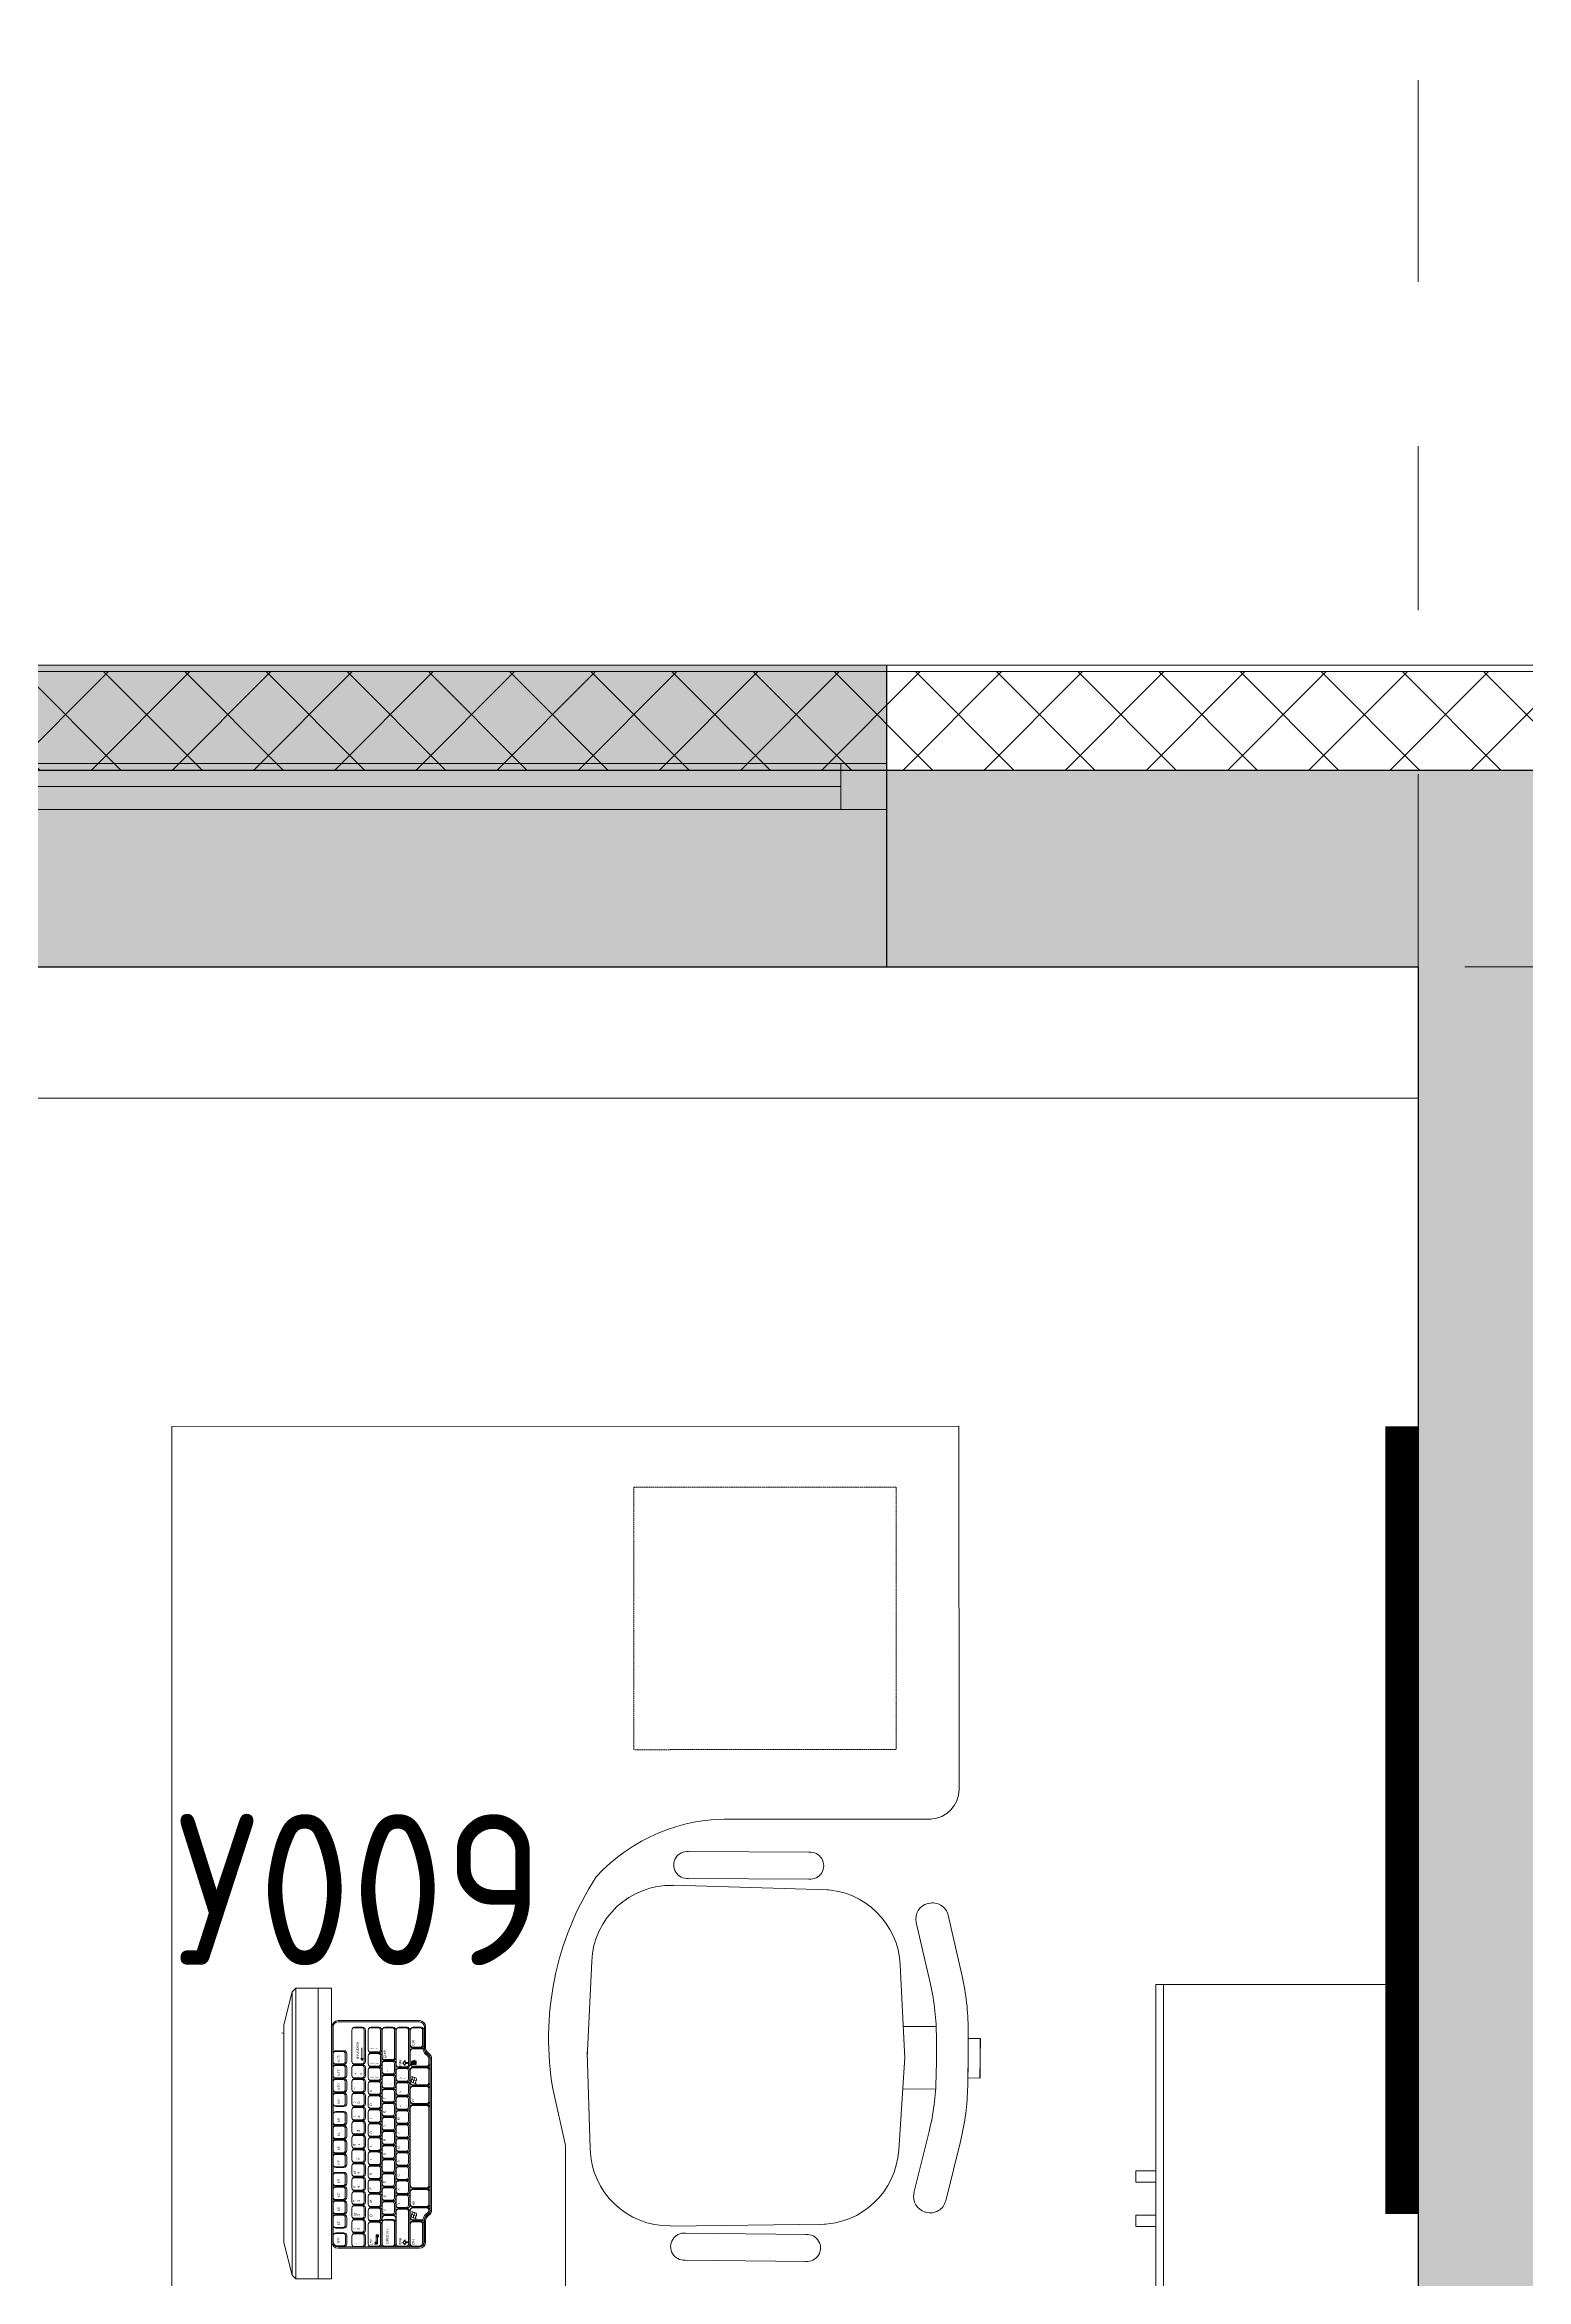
# Model space of a CAD drawing. Header units: millimetres. Extents: x -13407 to 8063098, y -2635 to 109271.
# Drawn here: x 49271 to 51530, y 29146 to 32550 of the extents above; entities that cross this region are included whole.
import ezdxf

# ---------------------------------------------------------------- set-up
doc = ezdxf.new("R2010")
doc.units = ezdxf.units.MM
doc.linetypes.add('CENTER', pattern=[2, 1.25, -0.25, 0.25, -0.25])
doc.linetypes.add('HIDDEN', pattern=[6, 4, -2])
doc.layers.get('Defpoints').update_dxf_attribs({"color": 6})
for name, color, linetype, lineweight in [('АР_Навесной фасад', 5, 'Continuous', 5), ('АР_Окна БЛОК', 250, 'Continuous', 13), ('АР_Оси', 193, 'Continuous', 9), ('АР_Подоконники', 163, 'Continuous', 9), ('АР_Сущ Несущая стена', 202, 'Continuous', 30), ('АР_Утеплитель', 250, 'Continuous', 9), ('АР_Штриховка монолит', 250, 'Continuous', 9), ('ТХ_мебель передв', 250, 'Continuous', 13), ('ТХ_обор_комп принт', 30, 'Continuous', 13)]:
    doc.layers.add(name, color=color, linetype=linetype, lineweight=lineweight)
doc.styles.add('Arial 200', font='arial.ttf', dxfattribs={"height": 500})
doc.styles.add('ISOCPEUR_1', font='isocpeur.ttf', dxfattribs={"width": 0.9, "height": 250})
doc.styles.add('SIMPLEX', font='simplex.shx', dxfattribs={"width": 0.85, "oblique": 7})

# ---------------------------------------------------------------- blocks, each defined once
blk = doc.blocks.new('*U417')
h = blk.add_hatch(color=253)
h.dxf.hatch_style = 1
h.paths.add_polyline_path([(-1770, -240), (0, -240), (0, 220), (-1770, 220)])
at = {"color": 253, "lineweight": 30}
for p, q in [((-1770, -240), (-1770, 220)), ((0, -240), (0, 220))]:
    blk.add_line(p, q, dxfattribs=at)
at = {"color": 253}
for p, q in [((0, 220), (-1770, 220)), ((-1770, 70), (0, 70)), ((-1700, 0), (-1700, 70)), ((-70, 0), (-70, 70)), ((-1700, 35), (-70, 35)), ((-1770, 0), (0, 0)), ((-1770, -240), (0, -240)), ((-1770, -240), (-1770, -240)), ((-1770, -240), (-1770, -240)), ((0, -240), (0, -240)), ((0, -240), (0, -240))]:
    blk.add_line(p, q, dxfattribs=at)
blk = doc.blocks.new('М-60')
at = {"color": 253, "extrusion": (-6.19742e-05, 0.000470712, 1)}
for p, q in [((7035415.4, 1186627.5, -0.2), (7035231.8, 1186626.6, -0.2)), ((7035202.1, 1186569.5, -0.1), (7035439, 1186576.2, -0.1)), ((7035232, 1186585.7, -0.1), (7035415.6, 1186586.5, -0.1)), ((7034998.3, 1186437.9, -0.1), (7035019.7, 1186530.9, -0.1)), ((7035049.2, 1186548.9, -0.1), (7035050.6, 1186548.5, -0.1)), ((7035068.3, 1186519.6, -0.1), (7035046.7, 1186425.8, -0.1)), ((7035085.8, 1186312.9, 0), (7035092.5, 1186454.7, -0.1)), ((7035563.1, 1186460.5, -0.1), (7035569.8, 1186312.9, 0)), ((7034989, 1186312.9, 0), (7034989, 1186356.2, -0.1)), ((7035037.8, 1186361.3, -0.1), (7035088.1, 1186361.3, -0.1)), ((7034971.3, 1186282.6, 0), (7034970.4, 1186343.1, -0.1)), ((7034989, 1186343.1, -0.1), (7034970.8, 1186343.1, -0.1)), ((7034970.8, 1186343.1, -0.1), (7034970.8, 1186282.6, 0)), ((7034989, 1186312.9, 0), (7034989, 1186343.1, -0.1)), ((7035037.4, 1186344.1, 0), (7035037.4, 1186312.9, 0)), ((7035565.2, 1186174.3, 0.1), (7035569.7, 1186322, 0)), ((7034989, 1186313.2, 0), (7034989.4, 1186282.9, 0)), ((7034989, 1186313.2, 0), (7034989.6, 1186269.8, 0)), ((7035037.8, 1186282.6, 0), (7035037.4, 1186313.9, 0)), ((7035085.7, 1186314.6, 0), (7035094.7, 1186172.9, 0)), ((7034989.4, 1186282.9, 0), (7034971.3, 1186282.6, 0)), ((7035038.5, 1186265.5, 0), (7035088.8, 1186266.3, 0)), ((7035000.2, 1186188.3, 0), (7035023, 1186095.7, 0.1)), ((7035071.5, 1186107.6, 0.1), (7035048.4, 1186201.2, 0)), ((7035052.8, 1186078.1, 0.1), (7035054.2, 1186078.5, 0.1)), ((7035206, 1186059.9, 0.1), (7035442.9, 1186056.7, 0.1)), ((7035236.1, 1186044.1, 0.1), (7035419.7, 1186046, 0.1)), ((7035420.2, 1186005.1, 0.1), (7035236.6, 1186003.1, 0.1))]:
    blk.add_line(p, q, dxfattribs=at)
for centre, start, end in [((7035230, 1186606.2, 122.4), 84.9987, 275.5247), ((7035417.4, 1186607.1, 122.4), 264.9987, 95.5247), ((7035421.8, 1186025.7, 122.4), 265.3479, 95.874), ((7035234.4, 1186023.7, 122.4), 85.3479, 275.874)]:
    blk.add_arc(centre, 20.6, start, end, dxfattribs=at)
at = {"color": 253, "extrusion": (6.19742e-05, -0.000470712, -1)}
for centre, major_axis, start_param, end_param in [((7035213.4, 1186449, -0.1), (77.8, 92.6, 0), 4.061153, 5.558057), ((7035442.2, 1186455, -0.1), (77.8, 92.6, 0), -0.725128, 0.826554), ((7035043.3, 1186525.4, -0.1), (15.6, 18.5, 0), 4.240369, 5.829345), ((7035044.7, 1186525.1, -0.1), (15.6, 18.5, 0), -0.45384, 1.098777), ((7035352, 1186356.2, 0), (-277.9, 233.5, -0.1), 5.584367, 5.811166), ((7035400.4, 1186344.1, 0), (233.5, 277.9, -0.1), 4.01357, 4.240369)]:
    blk.add_ellipse(centre, major_axis=major_axis, ratio=1, start_param=start_param, end_param=end_param, dxfattribs=at)
at = {"color": 253, "extrusion": (-6.19742e-05, 0.000470712, 1)}
for centre, major_axis, start_param, end_param in [((7035352.6, 1186275.3, 0), (-274.3, -237.7, 0.1), 5.584367, 5.811166), ((7035400.8, 1186288.2, 0), (237.7, -274.3, 0.1), 4.01357, 4.240369), ((7035215.4, 1186180.5, 0), (79.2, -91.4, 0), 4.061153, 5.558057), ((7035444.3, 1186178, 0.1), (79.2, -91.4, 0), -0.725128, 0.826554), ((7035046.5, 1186101.5, 0.1), (15.8, -18.3, 0), 4.240369, 5.829345), ((7035048, 1186101.8, 0.1), (15.8, -18.3, 0), -0.45384, 1.098777)]:
    blk.add_ellipse(centre, major_axis=major_axis, ratio=1, start_param=start_param, end_param=end_param, dxfattribs=at)
blk = doc.blocks.new('стол угловой 1200х1400')
at = {"color": 253, "extrusion": (-6.20986e-05, 0.000470696, 1)}
for p, q in [((-20568.3, 33327.6, -393.6), (-20014.8, 33327.8, -393.6)), ((-20568, 32127.6, -393), (-20568.3, 33327.6, -393.6)), ((-19969.8, 32984.7, -393.4), (-19969.8, 33284.7, -393.5)), ((-19213.1, 32728, -393.2), (-19472.2, 32727.9, -393.2)), ((-19168.1, 32683, -393.2), (-19168, 32128, -392.9)), ((-19168, 32128, -392.9), (-20568, 32127.6, -393))]:
    blk.add_line(p, q, dxfattribs=at)
at = {"color": 253, "linetype": 'HIDDEN', "ltscale": 0.1}
blk.add_lwpolyline([(-20475.6, 33232.1), (-20075.6, 33232.2), (-20075.5, 32832.2), (-20475.5, 32832.1)], close=True, dxfattribs=at)
at = {"color": 253, "extrusion": (-6.20986e-05, 0.000470696, 1), "elevation": -376.6}
blk.add_lwpolyline([(-19472.3, 32728.1), (-19556.8, 32709)], dxfattribs=at)
at = {"color": 253, "extrusion": (-6.20986e-05, 0.000470696, 1)}
for centre, radius, start, end in [((-20014.8, 33283, -376.6), 45, 2.4817, 90.0151), ((-19697, 32975.5, -376.6), 272.9, 178.0222, 227.3755), ((-19635.3, 33157.4, -376.6), 455.2, 237.2104, 279.9393), ((-19213.1, 32683.2, -376.6), 45, 0.0151, 90.0151)]:
    blk.add_arc(centre, radius, start, end, dxfattribs=at)
blk = doc.blocks.new('KEY')
at = {"color": 253}
for p, q in [((-0.2, 0), (0.2, 0)), ((-0.34, -0.54), (-0.34, -0.14)), ((-0.31, -0.5), (-0.31, -0.11)), ((-0.2, -0.61), (0.2, -0.61)), ((-0.2, -0.68), (0.2, -0.68)), ((0.31, -0.5), (0.31, -0.11)), ((0.34, -0.54), (0.34, -0.14))]:
    blk.add_line(p, q, dxfattribs=at)
for centre, radius, start, end in [((0.2, -0.11), 0.109, 360, 90), ((0.2, -0.14), 0.141, 360, 90), ((-0.2, -0.14), 0.141, 90, 180), ((-0.2, -0.54), 0.141, 180, 270), ((-0.2, -0.11), 0.109, 90, 180), ((-0.2, -0.5), 0.109, 180, 270), ((0.2, -0.5), 0.109, 270, 360), ((0.2, -0.54), 0.141, 270, 360)]:
    blk.add_arc(centre, radius, start, end, dxfattribs=at)
blk = doc.blocks.new('рншнглнг8л')
h = blk.add_hatch(color=253)
h.paths.add_polyline_path([(-575895.8, 55186.1), (-575892.8, 55184.3), (-575895.8, 55184.3)])
h.paths.add_polyline_path([(-575895.8, 55184.3), (-575892.8, 55184.3), (-575895.8, 55182.5)])
h = blk.add_hatch(color=253)
h.paths.add_polyline_path([(-575624.1, 55162.2), (-575627.2, 55160.4), (-575624.1, 55160.4)])
h.paths.add_polyline_path([(-575624.1, 55160.4), (-575627.2, 55160.4), (-575624.1, 55158.6)])
h = blk.add_hatch(color=253)
h.paths.add_polyline_path([(-575615.7, 55164.4), (-575612.7, 55162.7), (-575615.7, 55162.7)])
h.paths.add_polyline_path([(-575615.7, 55162.7), (-575612.7, 55162.7), (-575615.7, 55160.9)])
at = {"color": 253}
for p, q in [((-575947.2, 55303.5), (-575997.1, 55290.7)), ((-575615.4, 55303.5), (-575947.2, 55303.5)), ((-575565.6, 55290.7), (-575615.4, 55303.5)), ((-575997.1, 55290.7), (-576002.8, 55285.1)), ((-575559.9, 55285.1), (-576002.8, 55285.1)), ((-576002.8, 55285.1), (-576002.8, 55230.9)), ((-575565.6, 55290.7), (-575997.1, 55290.7)), ((-575559.9, 55285.1), (-575565.6, 55290.7)), ((-575559.9, 55230.9), (-575559.9, 55285.1)), ((-575559.9, 55250.9), (-576002.8, 55250.9)), ((-576002.8, 55230.9), (-575559.9, 55230.9)), ((-575616.2, 55228.2), (-575943.8, 55228.2)), ((-575630.1, 55211.8), (-575630.1, 55223.9)), ((-575629.1, 55212.8), (-575629.1, 55224.8)), ((-575625.8, 55228.2), (-575616.1, 55228.2)), ((-575953.4, 55096.7), (-575953.4, 55220.6)), ((-575951.4, 55096.7), (-575951.4, 55220.6)), ((-575943.3, 55183.3), (-575943.3, 55195.4)), ((-575942.4, 55184.3), (-575942.4, 55196.3)), ((-575891.1, 55199.6), (-575939, 55199.6)), ((-575887.8, 55184.3), (-575887.8, 55196.3)), ((-575886.8, 55183.3), (-575886.8, 55195.4)), ((-575625.8, 55209.5), (-575613.7, 55209.5)), ((-575625.8, 55207.5), (-575613.7, 55207.5)), ((-575610.4, 55212.8), (-575610.4, 55222.5)), ((-575609.4, 55211.8), (-575609.4, 55221.5)), ((-575608.6, 55096.7), (-575608.6, 55220.6)), ((-575606.7, 55096.7), (-575606.7, 55220.6)), ((-575943.3, 55158.3), (-575943.3, 55170.4)), ((-575942.4, 55159.3), (-575942.4, 55171.3)), ((-575891.1, 55180.9), (-575939, 55180.9)), ((-575891.1, 55179), (-575939, 55179)), ((-575908.9, 55174.7), (-575939, 55174.7)), ((-575908.9, 55156), (-575939, 55156)), ((-575892.8, 55184.3), (-575912.1, 55184.3)), ((-575905.6, 55159.3), (-575905.6, 55171.3)), ((-575904.7, 55158.3), (-575904.7, 55170.4)), ((-575895.8, 55182.5), (-575895.8, 55186.1)), ((-575895.8, 55186.1), (-575892.8, 55184.3)), ((-575892.8, 55184.3), (-575895.8, 55182.5)), ((-575647, 55158.3), (-575647, 55170.4)), ((-575646.1, 55159.3), (-575646.1, 55171.3)), ((-575612.9, 55174.7), (-575642.8, 55174.7)), ((-575612.9, 55156), (-575642.8, 55156)), ((-575627.2, 55162.5), (-575627.2, 55158.5)), ((-575624.1, 55162.2), (-575627.2, 55160.4)), ((-575627.2, 55160.4), (-575613.4, 55160.4)), ((-575627.2, 55160.4), (-575624.1, 55158.6)), ((-575612.7, 55162.7), (-575626.8, 55162.7)), ((-575624.1, 55158.6), (-575624.1, 55162.2)), ((-575615.7, 55160.9), (-575615.7, 55164.4)), ((-575615.7, 55164.4), (-575612.7, 55162.7)), ((-575612.7, 55162.7), (-575615.7, 55160.9)), ((-575612.7, 55160.6), (-575612.7, 55164.9)), ((-575609.6, 55159.3), (-575609.6, 55171.3)), ((-575608.6, 55158.3), (-575608.6, 55170.4)), ((-575943.3, 55136.9), (-575943.3, 55149)), ((-575943.3, 55115.5), (-575943.3, 55127.6)), ((-575942.4, 55137.9), (-575942.4, 55149.9)), ((-575942.4, 55116.5), (-575942.4, 55128.5)), ((-575908.9, 55154), (-575939, 55154)), ((-575897.2, 55153.3), (-575939, 55153.3)), ((-575897.2, 55134.5), (-575939, 55134.5)), ((-575897.2, 55132.6), (-575939, 55132.6)), ((-575886.1, 55131.9), (-575939, 55131.9)), ((-575893.9, 55137.9), (-575893.9, 55149.9)), ((-575892.9, 55136.9), (-575892.9, 55149)), ((-575888.8, 55121.7), (-575892.5, 55118.4)), ((-575885, 55118.4), (-575888.8, 55121.7)), ((-575882.8, 55116.5), (-575882.8, 55128.5)), ((-575881.9, 55115.5), (-575881.9, 55127.6)), ((-575667, 55115.5), (-575667, 55127.6)), ((-575666.1, 55116.5), (-575666.1, 55128.5)), ((-575612.9, 55131.9), (-575662.7, 55131.9)), ((-575656.6, 55136.9), (-575656.6, 55149)), ((-575612.9, 55153.3), (-575652.3, 55153.3)), ((-575612.9, 55132.6), (-575652.3, 55132.6)), ((-575650.4, 55136.9), (-575650.4, 55149)), ((-575649.5, 55137.9), (-575649.5, 55149.9)), ((-575612.9, 55134.5), (-575646.1, 55134.5)), ((-575612.9, 55154), (-575642.8, 55154)), ((-575615.5, 55121.7), (-575619.2, 55118.4)), ((-575611.8, 55118.4), (-575615.5, 55121.7)), ((-575609.6, 55137.9), (-575609.6, 55149.9)), ((-575609.6, 55116.5), (-575609.6, 55128.5)), ((-575608.6, 55136.9), (-575608.6, 55149)), ((-575608.6, 55115.5), (-575608.6, 55127.6)), ((-575943.8, 55089.1), (-575911.8, 55089.1)), ((-575943.3, 55094.1), (-575943.3, 55106.2)), ((-575942.4, 55095.1), (-575942.4, 55107.1)), ((-575886.1, 55113.1), (-575939, 55113.1)), ((-575886.1, 55111.2), (-575939, 55111.2)), ((-575916.1, 55110.5), (-575939, 55110.5)), ((-575916.1, 55091.7), (-575939, 55091.7)), ((-575916.1, 55089.8), (-575939, 55089.8)), ((-575912.7, 55095.1), (-575912.7, 55107.1)), ((-575911.8, 55094.1), (-575911.8, 55106.2)), ((-575911.2, 55091.1), (-575911.2, 55106.2)), ((-575910.2, 55092.8), (-575910.2, 55107.1)), ((-575887.5, 55110.5), (-575906.9, 55110.5)), ((-575890.9, 55106.4), (-575893.2, 55105.3)), ((-575893.2, 55105.3), (-575892.3, 55105.1)), ((-575892.3, 55105.1), (-575893.1, 55104)), ((-575892.8, 55103.7), (-575893.1, 55104)), ((-575892.8, 55103.7), (-575891.9, 55104.8)), ((-575892.5, 55118.4), (-575889.6, 55118.6)), ((-575891.9, 55104.8), (-575891.5, 55104.1)), ((-575886.3, 55108.9), (-575891.8, 55108.9)), ((-575891.8, 55108.9), (-575891.8, 55101.7)), ((-575886.3, 55107.2), (-575891.8, 55107.2)), ((-575886.3, 55105.5), (-575891.8, 55105.5)), ((-575891.8, 55101.7), (-575886.3, 55101.7)), ((-575891.5, 55104.1), (-575890.9, 55106.4)), ((-575887.1, 55108.1), (-575890.9, 55108.1)), ((-575887.1, 55106.4), (-575890.9, 55106.4)), ((-575887.1, 55104.6), (-575890.9, 55104.6)), ((-575887.1, 55102.9), (-575890.9, 55102.9)), ((-575889.6, 55118.6), (-575889.6, 55114.7)), ((-575887.9, 55114.7), (-575889.6, 55114.7)), ((-575887.9, 55114.7), (-575887.9, 55118.6)), ((-575887.9, 55118.6), (-575885, 55118.4)), ((-575886.3, 55101.7), (-575886.3, 55108.9)), ((-575884.2, 55085.6), (-575884.2, 55107.1)), ((-575883.3, 55084.6), (-575883.3, 55106.2)), ((-575882.6, 55084.7), (-575882.6, 55106.2)), ((-575881.6, 55085.6), (-575881.6, 55107.1)), ((-575859, 55110.5), (-575878.3, 55110.5)), ((-575868.2, 55108.4), (-575865.8, 55101.7)), ((-575863.9, 55108.4), (-575861.4, 55101.7)), ((-575857.1, 55101.7), (-575859.5, 55108.4)), ((-575855.7, 55085.6), (-575855.7, 55107.1)), ((-575854.7, 55084.7), (-575854.7, 55106.2)), ((-575854, 55084.7), (-575854, 55106.2)), ((-575853.1, 55085.6), (-575853.1, 55107.1)), ((-575830.5, 55110.5), (-575849.7, 55110.5)), ((-575827.1, 55085.6), (-575827.1, 55107.1)), ((-575826.2, 55084.7), (-575826.2, 55106.2)), ((-575825.2, 55084.7), (-575825.2, 55106.2)), ((-575824.3, 55085.6), (-575824.3, 55107.1)), ((-575702.1, 55110.5), (-575820.9, 55110.5)), ((-575698.7, 55085.6), (-575698.7, 55107.1)), ((-575697.8, 55084.7), (-575697.8, 55106.2)), ((-575697.1, 55084.7), (-575697.1, 55106.2)), ((-575696.1, 55085.6), (-575696.1, 55107.1)), ((-575673.5, 55110.5), (-575692.8, 55110.5)), ((-575670.2, 55085.6), (-575670.2, 55107.1)), ((-575669.2, 55084.7), (-575669.2, 55106.2)), ((-575668.9, 55084.6), (-575668.9, 55106.2)), ((-575667.9, 55085.6), (-575667.9, 55107.1)), ((-575664.6, 55110.5), (-575653.2, 55110.5)), ((-575612.9, 55113.1), (-575662.7, 55113.1)), ((-575612.9, 55111.2), (-575662.7, 55111.2)), ((-575662.4, 55108.4), (-575660, 55101.7)), ((-575658, 55108.4), (-575655.6, 55101.7)), ((-575651.3, 55101.7), (-575653.7, 55108.4)), ((-575649.9, 55092.8), (-575649.9, 55107.1)), ((-575648.9, 55091.1), (-575648.9, 55106.2)), ((-575616.2, 55089.1), (-575648.3, 55089.1)), ((-575647.9, 55094.1), (-575647.9, 55106.2)), ((-575647, 55095.1), (-575647, 55107.1)), ((-575612.9, 55110.5), (-575643.7, 55110.5)), ((-575615.3, 55091.7), (-575643.7, 55091.7)), ((-575616.2, 55089.8), (-575643.7, 55089.8)), ((-575619.2, 55118.4), (-575616.4, 55118.6)), ((-575616.4, 55118.6), (-575616.4, 55114.7)), ((-575614.7, 55114.7), (-575616.4, 55114.7)), ((-575614.7, 55118.6), (-575611.8, 55118.4)), ((-575614.7, 55114.7), (-575614.7, 55118.6)), ((-575609.6, 55097.5), (-575609.6, 55107.1)), ((-575608.6, 55097.5), (-575608.6, 55106.2)), ((-575943.8, 55087.2), (-575911.8, 55087.2)), ((-575887.5, 55082.3), (-575895.6, 55082.3)), ((-575887.5, 55080.3), (-575895.6, 55080.3)), ((-575664.5, 55080), (-575895.6, 55080)), ((-575664.5, 55078.1), (-575895.6, 55078.1)), ((-575859, 55082.3), (-575878.3, 55082.3)), ((-575859, 55080.4), (-575878.3, 55080.4)), ((-575830.5, 55082.3), (-575849.7, 55082.3)), ((-575830.5, 55080.4), (-575849.7, 55080.4)), ((-575702.1, 55082.3), (-575820.9, 55082.3)), ((-575702.1, 55080.4), (-575820.9, 55080.4)), ((-575673.5, 55082.3), (-575692.8, 55082.3)), ((-575673.5, 55080.4), (-575692.8, 55080.4)), ((-575664.6, 55082.3), (-575664.5, 55082.3)), ((-575664.6, 55080.3), (-575664.5, 55080.3)), ((-575616.2, 55087.2), (-575648.3, 55087.2))]:
    blk.add_line(p, q, dxfattribs=at)
for points in [[(-575934, 55303.5), (-575934.9, 55306.2)], [(-575616.2, 55230.1), (-575943.8, 55230.1)]]:
    blk.add_lwpolyline(points, dxfattribs=at)
for centre, major_axis, start_param, end_param in [((-575943.8, 55220.6), (-6.74, -6.74), 3.926991, 5.497787), ((-575943.8, 55220.6), (-5.39, -5.39), 3.926991, 5.497787), ((-575943.8, 55096.7), (-6.74, 6.74), 0.785398, 2.356194), ((-575943.8, 55096.7), (-5.39, 5.39), 0.785398, 2.356194), ((-575911.8, 55077.6), (-8.08, -8.08), 2.907036, 3.926991), ((-575911.8, 55077.6), (-6.74, -6.74), 2.907036, 3.926991), ((-575895.6, 55087.6), (-6.74, -6.74), -0.234557, 0.785398), ((-575895.6, 55087.6), (-5.39, 5.39), 1.336239, 2.356194)]:
    blk.add_ellipse(centre, major_axis=major_axis, ratio=1, start_param=start_param, end_param=end_param, dxfattribs=at)
at = {"color": 253, "extrusion": (0, 0, -1)}
for centre, major_axis, ratio, start_param, end_param in [((-575625.8, 55223.9), (3.03, 3.03), 1, 3.926991, 5.497787), ((-575625.8, 55224.8), (2.36, 2.36), 1, 3.926991, 5.497787), ((-575616.2, 55220.6), (6.74, -6.74), 1, 3.926991, 5.497787), ((-575616.2, 55220.6), (5.39, -5.39), 1, 3.926991, 5.497787), ((-575616.1, 55221.5), (4.72, 4.72), 1, 5.497787, 7.068583), ((-575616.1, 55222.5), (4.04, -4.04), 1, 3.926991, 5.497787), ((-575939, 55195.4), (3.03, -3.03), 1, 2.356194, 3.926991), ((-575939, 55196.3), (2.36, -2.36), 1, 2.356194, 3.926991), ((-575891.1, 55196.3), (2.36, 2.36), 1, 5.497787, 7.068583), ((-575891.1, 55195.4), (3.03, -3.03), 1, 3.926991, 5.497787), ((-575625.8, 55211.8), (3.03, -3.03), 1, 0.785398, 2.356194), ((-575625.8, 55212.8), (2.36, -2.36), 1, 0.785398, 2.356194), ((-575613.7, 55212.8), (2.36, -2.36), 1, -0.785398, 0.785398), ((-575613.7, 55211.8), (3.03, 3.03), 1, 0.785398, 2.356194), ((-575939, 55183.3), (3.03, 3.03), 1, 2.356194, 3.926991), ((-575939, 55170.4), (3.03, -3.03), 1, 2.356194, 3.926991), ((-575939, 55158.3), (3.03, 3.03), 1, 2.356194, 3.926991), ((-575939, 55184.3), (2.36, 2.36), 1, 2.356194, 3.926991), ((-575939, 55171.3), (2.36, -2.36), 1, 2.356194, 3.926991), ((-575939, 55159.3), (2.36, 2.36), 1, 2.356194, 3.926991), ((-575908.9, 55171.3), (2.36, 2.36), 1, 5.497787, 7.068583), ((-575908.9, 55170.4), (3.03, 3.03), 1, 5.497787, 7.068583), ((-575908.9, 55159.3), (2.36, -2.36), 1, -0.785398, 0.785398), ((-575908.9, 55158.3), (3.03, -3.03), 1, -0.785398, 0.785398), ((-575891.1, 55184.3), (2.36, -2.36), 1, -0.785398, 0.785398), ((-575891.1, 55183.3), (3.03, 3.03), 1, 0.785398, 2.356194), ((-575642.8, 55170.4), (3.03, 3.03), 1, 3.926991, 5.497787), ((-575642.8, 55158.3), (3.03, -3.03), 1, 0.785398, 2.356194), ((-575642.8, 55171.3), (2.36, 2.36), 1, 3.926991, 5.497787), ((-575642.8, 55159.3), (2.36, -2.36), 1, 0.785398, 2.356194), ((-575612.9, 55171.3), (2.36, -2.36), 1, 3.926991, 5.497787), ((-575612.9, 55170.4), (3.03, -3.03), 1, 3.926991, 5.497787), ((-575612.9, 55159.3), (2.36, 2.36), 1, 0.785398, 2.356194), ((-575612.9, 55158.3), (3.03, 3.03), 1, 0.785398, 2.356194), ((-575939, 55149), (3.03, -3.03), 1, 2.356194, 3.926991), ((-575939, 55136.9), (3.03, 3.03), 1, 2.356194, 3.926991), ((-575939, 55127.6), (3.03, -3.03), 1, 2.356194, 3.926991), ((-575939, 55149.9), (2.36, -2.36), 1, 2.356194, 3.926991), ((-575939, 55137.9), (2.36, 2.36), 1, 2.356194, 3.926991), ((-575939, 55128.5), (2.36, -2.36), 1, 2.356194, 3.926991), ((-575897.2, 55149.9), (2.36, 2.36), 1, 5.497787, 7.068583), ((-575897.2, 55149), (3.03, 3.03), 1, 5.497787, 7.068583), ((-575897.2, 55137.9), (2.36, -2.36), 1, -0.785398, 0.785398), ((-575897.2, 55136.9), (3.03, -3.03), 1, -0.785398, 0.785398), ((-575886.1, 55128.5), (2.36, 2.36), 1, 5.497787, 7.068583), ((-575886.1, 55127.6), (3.03, -3.03), 1, 3.926991, 5.497787), ((-575662.7, 55127.6), (3.03, 3.03), 1, 3.926991, 5.497787), ((-575662.7, 55128.5), (2.36, -2.36), 1, 2.356194, 3.926991), ((-575652.3, 55149), (3.03, 3.03), 1, 3.926991, 5.497787), ((-575652.3, 55136.9), (3.03, -3.03), 1, 0.785398, 2.356194), ((-575646.1, 55149), (3.03, 3.03), 1, 3.926991, 5.497787), ((-575646.1, 55136.9), (3.03, -3.03), 1, 0.785398, 2.356194), ((-575646.1, 55149.9), (2.36, -2.36), 1, 2.356194, 3.926991), ((-575646.1, 55137.9), (2.36, 2.36), 1, 2.356194, 3.926991), ((-575612.9, 55149.9), (2.36, -2.36), 1, 3.926991, 5.497787), ((-575612.9, 55149), (3.03, -3.03), 1, 3.926991, 5.497787), ((-575612.9, 55137.9), (2.36, 2.36), 1, 0.785398, 2.356194), ((-575612.9, 55136.9), (3.03, 3.03), 1, 0.785398, 2.356194), ((-575612.9, 55128.5), (2.36, -2.36), 1, 3.926991, 5.497787), ((-575612.9, 55127.6), (3.03, -3.03), 1, 3.926991, 5.497787), ((-575939, 55115.5), (3.03, 3.03), 1, 2.356194, 3.926991), ((-575939, 55106.2), (3.03, -3.03), 1, 2.356194, 3.926991), ((-575939, 55094.1), (3.03, 3.03), 1, 2.356194, 3.926991), ((-575939, 55116.5), (2.36, 2.36), 1, 2.356194, 3.926991), ((-575939, 55107.1), (2.36, -2.36), 1, 2.356194, 3.926991), ((-575939, 55095.1), (2.36, 2.36), 1, 2.356194, 3.926991), ((-575916.1, 55107.1), (2.36, -2.36), 1, 3.926991, 5.497787), ((-575916.1, 55106.2), (3.03, -3.03), 1, 3.926991, 5.497787), ((-575916.1, 55095.1), (2.36, 2.36), 1, 0.785398, 2.356194), ((-575916.1, 55094.1), (3.03, 3.03), 1, 0.785398, 2.356194), ((-575911.8, 55077.6), (8.08, 8.08), 1, 5.497787, 6.517742), ((-575906.9, 55106.2), (3.03, 3.03), 1, 3.926991, 5.497787), ((-575909.2, 55091.1), (1.35, -1.35), 1, 0.971859, 2.356194), ((-575906.9, 55107.1), (2.36, 2.36), 1, 3.926991, 5.497787), ((-575908.3, 55092.8), (1.35, -1.35), 1, 1.011126, 2.356194), ((-575911.8, 55077.6), (8.33, 8.33), 1, 5.684248, 6.517742), ((-575911.8, 55077.6), (9.68, -9.68), 1, 4.152719, 4.946946), ((-575887.5, 55107.1), (2.36, 2.36), 1, 5.497787, 7.068583), ((-575887.5, 55106.2), (3.03, 3.03), 1, 5.497787, 7.068583), ((-575886.1, 55116.5), (2.36, -2.36), 1, -0.785398, 0.785398), ((-575886.1, 55115.5), (3.03, 3.03), 1, 0.785398, 2.356194), ((-575878.3, 55106.2), (3.03, 3.03), 1, 3.926991, 5.497787), ((-575878.3, 55107.1), (2.36, 2.36), 1, 3.926991, 5.497787), ((-575866, 55108.4), (2.17, 0), 0.316309, 0, 3.141593), ((-575864.8, 55105), (2.17, 0), 0.316309, 0, 3.141593), ((-575863.6, 55101.7), (2.17, 0), 0.316309, 0, 3.141593), ((-575861.7, 55108.4), (2.17, 0), 0.316309, 3.141593, 6.283185), ((-575860.5, 55105), (2.17, 0), 0.316309, 3.141593, 6.283185), ((-575859.3, 55101.7), (2.17, 0), 0.316309, 3.141593, 6.283185), ((-575859, 55107.1), (2.36, 2.36), 1, 5.497787, 7.068583), ((-575859, 55106.2), (3.03, -3.03), 1, 3.926991, 5.497787), ((-575849.7, 55106.2), (3.03, 3.03), 1, 3.926991, 5.497787), ((-575849.7, 55107.1), (2.36, -2.36), 1, 2.356194, 3.926991), ((-575830.5, 55107.1), (2.36, -2.36), 1, 3.926991, 5.497787), ((-575830.5, 55106.2), (3.03, -3.03), 1, 3.926991, 5.497787), ((-575820.9, 55106.2), (3.03, 3.03), 1, 3.926991, 5.497787), ((-575820.9, 55107.1), (2.36, -2.36), 1, 2.356194, 3.926991), ((-575702.1, 55107.1), (2.36, 2.36), 1, 5.497787, 7.068583), ((-575702.1, 55106.2), (3.03, -3.03), 1, 3.926991, 5.497787), ((-575692.8, 55106.2), (3.03, 3.03), 1, 3.926991, 5.497787), ((-575692.8, 55107.1), (2.36, -2.36), 1, 2.356194, 3.926991), ((-575673.5, 55107.1), (2.36, -2.36), 1, 3.926991, 5.497787), ((-575673.5, 55106.2), (3.03, -3.03), 1, 3.926991, 5.497787), ((-575664.6, 55106.2), (3.03, 3.03), 1, 3.926991, 5.497787), ((-575664.6, 55107.1), (2.36, -2.36), 1, 2.356194, 3.926991), ((-575662.7, 55115.5), (3.03, -3.03), 1, 0.785398, 2.356194), ((-575662.7, 55116.5), (2.36, 2.36), 1, 2.356194, 3.926991), ((-575660.2, 55108.4), (2.17, 0), 0.316309, 0, 3.141593), ((-575659, 55105), (2.17, 0), 0.316309, 0, 3.141593), ((-575657.8, 55101.7), (2.17, 0), 0.316309, 0, 3.141593), ((-575648.3, 55077.6), (9.68, 9.68), 1, 4.477832, 5.272059), ((-575648.3, 55077.6), (8.33, -8.33), 1, 2.907036, 3.74053), ((-575655.9, 55108.4), (2.17, 0), 0.316309, 3.141593, 6.283185), ((-575648.3, 55077.6), (8.08, -8.08), 1, 2.907036, 3.926991), ((-575654.7, 55105), (2.17, 0), 0.316309, 3.141593, 6.283185), ((-575653.5, 55101.7), (2.17, 0), 0.316309, 3.141593, 6.283185), ((-575653.2, 55107.1), (2.36, -2.36), 1, 3.926991, 5.497787), ((-575653.2, 55106.2), (3.03, -3.03), 1, 3.926991, 5.497787), ((-575651.8, 55092.8), (1.35, 1.35), 1, 0.785398, 2.130466), ((-575650.8, 55091.1), (1.35, 1.35), 1, 0.785398, 2.169734), ((-575643.7, 55106.2), (3.03, 3.03), 1, 3.926991, 5.497787), ((-575643.7, 55094.1), (3.03, -3.03), 1, 0.785398, 2.356194), ((-575643.7, 55107.1), (2.36, -2.36), 1, 2.356194, 3.926991), ((-575643.7, 55095.1), (2.36, 2.36), 1, 2.356194, 3.926991), ((-575616.2, 55097.5), (5.39, 5.39), 1, 0.785398, 2.356194), ((-575616.2, 55096.7), (6.74, 6.74), 1, 0.785398, 2.356194), ((-575616.2, 55096.7), (5.39, 5.39), 1, 0.785398, 2.356194), ((-575615.3, 55097.5), (4.04, 4.04), 1, 0.785398, 2.356194), ((-575612.9, 55116.5), (2.36, 2.36), 1, 0.785398, 2.356194), ((-575612.9, 55115.5), (3.03, 3.03), 1, 0.785398, 2.356194), ((-575612.9, 55107.1), (2.36, -2.36), 1, 3.926991, 5.497787), ((-575612.9, 55106.2), (3.03, -3.03), 1, 3.926991, 5.497787), ((-575911.8, 55077.6), (6.74, -6.74), 1, 3.926991, 4.946946), ((-575895.6, 55087.6), (6.74, 6.74), 1, 2.356194, 3.37615), ((-575895.6, 55087.6), (5.39, 5.39), 1, 2.356194, 3.37615), ((-575895.6, 55087.6), (5.14, 5.14), 1, 2.356194, 3.37615), ((-575895.6, 55087.6), (3.79, 3.79), 1, 2.356194, 3.37615), ((-575887.5, 55085.6), (2.36, -2.36), 1, -0.785398, 0.785398), ((-575887.5, 55084.6), (3.03, -3.03), 1, -0.785398, 0.785398), ((-575878.3, 55084.7), (3.03, -3.03), 1, 0.785398, 2.356194), ((-575878.3, 55085.6), (2.36, -2.36), 1, 0.785398, 2.356194), ((-575859, 55085.6), (2.36, -2.36), 1, -0.785398, 0.785398), ((-575859, 55084.7), (3.03, 3.03), 1, 0.785398, 2.356194), ((-575849.7, 55084.7), (3.03, -3.03), 1, 0.785398, 2.356194), ((-575849.7, 55085.6), (2.36, 2.36), 1, 2.356194, 3.926991), ((-575830.5, 55085.6), (2.36, 2.36), 1, 0.785398, 2.356194), ((-575830.5, 55084.7), (3.03, 3.03), 1, 0.785398, 2.356194), ((-575820.9, 55084.7), (3.03, -3.03), 1, 0.785398, 2.356194), ((-575820.9, 55085.6), (2.36, 2.36), 1, 2.356194, 3.926991), ((-575702.1, 55085.6), (2.36, -2.36), 1, -0.785398, 0.785398), ((-575702.1, 55084.7), (3.03, 3.03), 1, 0.785398, 2.356194), ((-575692.8, 55084.7), (3.03, -3.03), 1, 0.785398, 2.356194), ((-575692.8, 55085.6), (2.36, 2.36), 1, 2.356194, 3.926991), ((-575673.5, 55085.6), (2.36, 2.36), 1, 0.785398, 2.356194), ((-575673.5, 55084.7), (3.03, 3.03), 1, 0.785398, 2.356194), ((-575664.6, 55084.6), (3.03, -3.03), 1, 0.785398, 2.356194), ((-575664.6, 55085.6), (2.36, 2.36), 1, 2.356194, 3.926991), ((-575664.5, 55087.6), (3.79, -3.79), 1, -0.234557, 0.785398), ((-575664.5, 55087.6), (5.14, -5.14), 1, -0.234557, 0.785398), ((-575664.5, 55087.6), (5.39, 5.39), 1, 1.336239, 2.356194), ((-575664.5, 55087.6), (6.74, -6.74), 1, -0.234557, 0.785398), ((-575648.3, 55077.6), (6.74, -6.74), 1, 2.907036, 3.926991)]:
    blk.add_ellipse(centre, major_axis=major_axis, ratio=ratio, start_param=start_param, end_param=end_param, dxfattribs=at)
at = {"color": 253}
for points in [[(-575627.2, 55160.4), (-575627.2, 55160.4), (-575627.2, 55160.4)], [(-575612.7, 55162.7), (-575612.7, 55162.7), (-575612.7, 55162.7)]]:
    blk.add_solid(points, dxfattribs=at)
at = {"color": 253, "xscale": -30.48000000044703, "yscale": 30.48000000044703, "zscale": 60.96}
for p in [(-575897.1, 55228.2), (-575875.7, 55228.2), (-575854.3, 55228.2), (-575832.9, 55228.2), (-575804.4, 55228.2), (-575783, 55228.2), (-575761.6, 55228.2), (-575740.2, 55228.2), (-575711.7, 55228.2), (-575690.3, 55228.2), (-575668.9, 55228.2), (-575647.5, 55228.2), (-575875.7, 55199.6), (-575854.3, 55199.6), (-575832.9, 55199.6), (-575811.5, 55199.6), (-575790.1, 55199.6), (-575768.7, 55199.6), (-575747.3, 55199.6), (-575725.9, 55199.6), (-575704.5, 55199.6), (-575683.1, 55199.6), (-575661.7, 55199.6), (-575640.3, 55199.6), (-575618.9, 55199.6), (-575893.6, 55174.7), (-575872.2, 55174.7), (-575850.8, 55174.7), (-575829.4, 55174.7), (-575808, 55174.7), (-575786.6, 55174.7), (-575765.2, 55174.7), (-575743.8, 55174.7), (-575722.4, 55174.7), (-575701, 55174.7), (-575679.6, 55174.7), (-575658.2, 55174.7), (-575881.9, 55153.3), (-575870.8, 55131.9), (-575860.5, 55153.3), (-575849.4, 55131.9), (-575839.1, 55153.3), (-575828, 55131.9), (-575817.6, 55153.3), (-575806.6, 55131.9), (-575796.2, 55153.3), (-575785.2, 55131.9), (-575774.8, 55153.3), (-575763.8, 55131.9), (-575753.4, 55153.3), (-575742.4, 55131.9), (-575732, 55153.3), (-575721, 55131.9), (-575710.6, 55153.3), (-575699.6, 55131.9), (-575689.2, 55153.3), (-575678.2, 55131.9), (-575667.8, 55153.3)]:
    blk.add_blockref('KEY', p, dxfattribs=at)
at = {"color": 253}
for s, height, style, p in [('Backspace', 3.81, 'Arial 200', (-575894.9, 55192.4)), ('F12', 3.81, 'Arial 200', (-575891.1, 55221.9)), ('F11', 3.81, 'Arial 200', (-575869.7, 55221.9)), ('+', 3.81, 'Arial 200', (-575870.7, 55196.4)), ('F10', 3.81, 'Arial 200', (-575848.3, 55221.9)), ('_', 3.81, 'Arial 200', (-575848.5, 55195.3)), ('F9', 3.81, 'Arial 200', (-575826.9, 55221.9)), (')', 3.81, 'Arial 200', (-575828.3, 55197.4)), ('0', 3.81, 'Arial 200', (-575827.1, 55191)), ('(', 3.81, 'Arial 200', (-575806.9, 55197.4)), ('9', 3.81, 'Arial 200', (-575805.7, 55191)), ('F8', 3.81, 'Arial 200', (-575798.4, 55221.9)), ('8', 3.81, 'Arial 200', (-575784.3, 55191)), ('*', 3.81, 'Arial 200', (-575784.8, 55194.1)), ('F7', 3.81, 'Arial 200', (-575777, 55221.9)), ('&', 3.81, 'Arial 200', (-575762.5, 55197.3)), ('7', 3.81, 'Arial 200', (-575762.9, 55191)), ('F6', 3.81, 'Arial 200', (-575755.6, 55221.9)), ('^ ', 3.81, 'Arial 200', (-575742.1, 55194.9)), ('6', 3.81, 'Arial 200', (-575741.5, 55191)), ('F5', 3.81, 'Arial 200', (-575734.2, 55221.8)), ('%', 3.81, 'Arial 200', (-575719.7, 55197.2)), ('5', 3.81, 'Arial 200', (-575720.1, 55191)), ('F4', 3.81, 'Arial 200', (-575705.6, 55221.9)), ('4', 3.81, 'Arial 200', (-575698.7, 55191.1)), ('$', 3.81, 'Arial 200', (-575698.3, 55198.1)), ('F3', 3.81, 'Arial 200', (-575684.2, 55221.9)), ('3', 3.81, 'Arial 200', (-575677.3, 55191)), ('#', 3.81, 'Arial 200', (-575676.9, 55198.3)), ('F2', 3.81, 'Arial 200', (-575662.8, 55221.9)), ('@', 3.81, 'Arial 200', (-575655.5, 55196.3)), ('2', 3.81, 'Arial 200', (-575655.9, 55191.1)), ('F1', 3.81, 'Arial 200', (-575641.4, 55221.9)), ('1', 3.81, 'Arial 200', (-575634.5, 55191.1)), ('!', 3.81, 'Arial 200', (-575635.3, 55197.6)), ('Esc', 3.81, 'Arial 200', (-575614.6, 55221.9)), ('~', 3.81, 'Arial 200', (-575612.2, 55194.6)), ('|', 3.81, 'Arial 200', (-575910.3, 55170.2)), ('\\', 3.81, 'Arial 200', (-575909.6, 55163.1)), ('}', 3.81, 'Arial 200', (-575887.8, 55170.5)), (']', 3.81, 'Arial 200', (-575886.8, 55162.6)), ('=', 3.81, 'Arial 200', (-575870.6, 55188)), ('{', 3.81, 'Arial 200', (-575866.3, 55170.5)), ('[', 3.81, 'Arial 200', (-575865.4, 55162.6)), ('-', 3.81, 'Arial 200', (-575848.9, 55186.8)), ('P', 3.81, 'Arial 200', (-575844.5, 55172.5)), ('O', 3.81, 'Arial 200', (-575823.1, 55172.5)), ('I', 3.81, 'Arial 200', (-575803.7, 55172.5)), ('U', 3.81, 'Arial 200', (-575781.2, 55172.4)), ('Y', 3.81, 'Arial 200', (-575760.1, 55172.5)), ('T', 3.81, 'Arial 200', (-575739.8, 55172.5)), ('R', 3.81, 'Arial 200', (-575717.5, 55172.5)), ('E', 3.81, 'Arial 200', (-575696.1, 55172.5)), ('W', 3.81, 'Arial 200', (-575675.6, 55172.5)), ('Q', 3.81, 'Arial 200', (-575654.2, 55172.2)), ('Tab', 3.81, 'Arial 200', (-575610.9, 55172.2)), ('`', 3.81, 'Arial 200', (-575613.1, 55183.3)), ('Enter', 3.81, 'Arial 200', (-575896.7, 55150.9)), ('Shift', 3.81, 'Arial 200', (-575883.2, 55127.8)), ('"', 3.81, 'Arial 200', (-575876, 55148.1)), ("'", 3.81, 'Arial 200', (-575876.8, 55137.1)), ('?', 3.81, 'Arial 200', (-575864.3, 55127.6)), (';', 3.81, 'Arial 200', (-575854.7, 55140.2)), (':', 3.81, 'Arial 200', (-575854.6, 55149.5)), ('>', 3.81, 'Arial 200', (-575843.5, 55127.5)), ('L', 3.81, 'Arial 200', (-575833.8, 55151.9)), ('<', 3.81, 'Arial 200', (-575822.1, 55127.5)), ('K', 3.81, 'Arial 200', (-575812.4, 55151.9)), ('M', 3.81, 'Arial 200', (-575801.4, 55130.5)), ('J', 3.81, 'Arial 200', (-575791, 55151.8)), ('N', 3.81, 'Arial 200', (-575780, 55130.5)), ('H', 3.81, 'Arial 200', (-575769.6, 55151.9)), ('B', 3.81, 'Arial 200', (-575758.6, 55130.5)), ('G', 3.81, 'Arial 200', (-575748.2, 55151.9)), ('V', 3.81, 'Arial 200', (-575737.2, 55130.5)), ('F', 2.38, 'SIMPLEX', (-575726.8, 55150.4)), ('C', 3.81, 'Arial 200', (-575715.8, 55130.5)), ('D', 3.81, 'Arial 200', (-575705.4, 55151.9)), ('X', 3.81, 'Arial 200', (-575694.4, 55130.5)), ('S', 3.81, 'Arial 200', (-575684, 55151.9)), ('Z', 3.81, 'Arial 200', (-575673, 55130.5)), ('A', 3.81, 'Arial 200', (-575662.6, 55151.9)), ('CapsLock', 3.81, 'Arial 200', (-575612.8, 55147)), ('Shift', 3.81, 'Arial 200', (-575611.5, 55127.8)), ('Ctrl', 3.81, 'Arial 200', (-575915, 55107.7)), ('/', 3.81, 'Arial 200', (-575864.8, 55120.8)), ('.', 3.81, 'Arial 200', (-575844.5, 55117.6)), ('Alt', 3.81, 'Arial 200', (-575828.6, 55108.7)), (',', 3.81, 'Arial 200', (-575823.4, 55116.8)), ('Alt', 3.81, 'Arial 200', (-575672.3, 55107.6)), ('Ctrl', 3.81, 'Arial 200', (-575611.5, 55107.7))]:
    blk.add_text(s, height=height, rotation=180, dxfattribs=dict(at, style=style)).set_placement(p)
blk = doc.blocks.new('тумба 1450х400х750')
at = {"color": 253, "lineweight": 15, "ltscale": 100}
blk.add_line((-12776, 30271.1), (-14226, 30271.1), dxfattribs=at)
for points in [[(-13948.9, 30283.1), (-13931.6, 30283.1), (-13931.6, 30313.3), (-13948.9, 30313.3)], [(-13881.3, 30283.1), (-13863.9, 30283.1), (-13863.9, 30313.3), (-13881.3, 30313.3)], [(-13541.9, 30283.1), (-13524.5, 30283.1), (-13524.5, 30313.3), (-13541.9, 30313.3)], [(-13474.2, 30283.1), (-13456.9, 30283.1), (-13456.9, 30313.3), (-13474.2, 30313.3)], [(-13145, 30283.1), (-13127.6, 30283.1), (-13127.6, 30313.3), (-13145, 30313.3)], [(-13077.3, 30283.1), (-13060, 30283.1), (-13060, 30313.3), (-13077.3, 30313.3)], [(-12776, 29883.1), (-12776, 30283.1), (-14226, 30283.1), (-14226, 29883.1)]]:
    blk.add_lwpolyline(points, close=True, dxfattribs=at)

msp = doc.modelspace()

# ---------------------------------------------------------------- hatches: boundary and pattern name
at = {"layer": 'АР_Утеплитель', "ltscale": 100}
h = msp.add_hatch(dxfattribs=at)
h.set_pattern_fill('ANSI37', color=253, scale=700)
h.set_pattern_definition([(45, (47385, 6100), (-61.87184, 61.87184), []), (135, (47385, 6100), (-61.87184, -61.87184), [])])
h.paths.add_polyline_path([(55415, 3491.3), (55265, 3491.3), (55265, 1960), (55415, 1960)], flags=17)
h.paths.add_polyline_path([(55040, 27630), (55040, 27480), (62165, 27480), (62165, 22790), (62315, 22790), (62315, 27630)])
h.paths.add_polyline_path([(53370, 27630), (53370, 27480), (53889.9, 27480), (53889.9, 27630)])
h.paths.add_polyline_path([(47985, 31445), (47985, 31595), (46215, 31595), (46215, 31445)])
h.paths.add_polyline_path([(47985, 31595), (47985, 31445), (51665, 31445), (51665, 27480), (51855, 27480), (51855, 27630), (51815, 27630), (51815, 31595)])
h.paths.add_polyline_path([(26921.2, 31445), (26921.2, 31595), (26405, 31595), (26405, 31445)])
h.paths.add_polyline_path([(17279.8, 33895), (17429.8, 33895), (17429.8, 35940), (17279.8, 35940)])
h.paths.add_polyline_path([(68665, 6786.4), (68515, 6786.4), (68515, -100), (55415, -100), (55415, 1560), (55265, 1560), (55265, -250), (68665, -250)])
h.paths.add_polyline_path([(68515, 6786.4), (68665, 6786.4), (68665, 7751.7), (68515, 7751.7)])
h.paths.add_polyline_path([(14979.8, 47738.8), (14829.4, 47738.8), (14829.8, 47170), (17959.8, 47170), (17959.8, 44240), (21080, 44240), (21080, 43610), (21230, 43610), (21230, 44390), (18109.8, 44390), (18109.8, 47320), (14979.8, 47320)])
h.paths.add_polyline_path([(39096.5, 11290), (39096.5, 11433), (47535, 11440), (47535, 6250), (55415, 6250), (55415, 3491.3), (55265, 3491.3), (55265, 6100), (47385, 6100), (47385, 11290)])
h.paths.add_polyline_path([(62315, 12645), (62165, 12645), (62165, 9610), (68515, 9610), (68515, 7991.7), (68665, 7991.7), (68665, 9760), (62315, 9760)])
h.paths.add_polyline_path([(62165.1, 14845), (62315, 14845), (62315, 21640), (62165.2, 21640)])
h.paths.add_polyline_path([(62315, 14845), (62165.1, 14845), (62165.1, 12645), (62315, 12645)])
h.paths.add_polyline_path([(17998.2, 36070), (17998.2, 36220), (17279.8, 36220), (17279.8, 35940), (17429.8, 35940), (17429.8, 36070)])
h.paths.add_polyline_path([(17998.2, 36220), (17998.2, 36070), (21230, 36070), (21230, 41910), (21080, 41910), (21080, 36220)])
h.paths.add_polyline_path([(24755, 31445), (24755, 31595), (17429.8, 31595), (17429.8, 32195), (17279.8, 32195), (17279.8, 31445)])
h.paths.add_polyline_path([(43645, 31595), (43645, 31445), (46215, 31445), (46215, 31595)])
h.paths.add_polyline_path([(41875, 31445), (41875, 31595), (26921.2, 31595), (26921.2, 31445)])
h.paths.add_polyline_path([(14829.8, 49378.8), (14979.8, 49378.8), (14979.8, 50520.3), (15129.8, 50520.3), (15129.8, 50670.3), (14829.8, 50670.3)])
h.paths.add_polyline_path([(14829.8, 47738.8), (14829.4, 47738.8), (14979.8, 47738.8)])
at = {"layer": 'АР_Штриховка монолит', "ltscale": 100}
h = msp.add_hatch(dxfattribs=at)
h.set_pattern_fill('ANSI35', color=253, scale=700)
h.set_pattern_definition([(45, (-951587.81, 109999.9), (-123.743687, 123.743687), []), (45, (-951464.07, 109999.9), (-123.743687, 123.743687), [218.75, -43.75, 0, -43.75])])
h.paths.add_polyline_path([(51665, 31445), (17165, 31445), (17165, 31145), (51365, 31145), (51365, 19960), (42685, 19960), (42685, 19660), (47535, 19660), (47535, 18477.5), (47735, 18477.5), (47735, 19660), (51365, 19660), (51365, 18702.5), (51565, 18702.5), (51565, 19660), (51665, 19660), (51665, 27280), (51855, 27280), (51855, 27480), (51665, 27480)])

# ---------------------------------------------------------------- linework, layer by layer
at = {"layer": 'АР_Навесной фасад', "color": 253, "ltscale": 100}
for p, q in [((47872.2, 31605), (51825, 31605)), ((47872.2, 31595), (51815, 31595))]:
    msp.add_line(p, q, dxfattribs=at)
at = {"layer": 'АР_Оси', "color": 253, "linetype": 'CENTER', "ltscale": 1000}
for p, q in [((51365, -1811.3), (51365, 32496.2)), ((-12563.8, 31145), (70614.6, 31145))]:
    msp.add_line(p, q, dxfattribs=at)
at = {"layer": 'АР_Подоконники', "color": 253, "ltscale": 100}
msp.add_line((42840, 30945), (51365, 30944.9), dxfattribs=at)
at = {"layer": 'АР_Сущ Несущая стена', "color": 253, "ltscale": 100}
for p, q in [((16769.8, 31445), (51665, 31445)), ((17165, 31145), (51365, 31145)), ((51365, 31145), (51365, 19960))]:
    msp.add_line(p, q, dxfattribs=at)
at = {"layer": 'ТХ_мебель передв', "color": 253, "const_width": 50}
msp.add_lwpolyline([(51340, 30444.9), (51340, 29244.9)], dxfattribs=at)

# ---------------------------------------------------------------- block references
at = {"layer": 'АР_Окна БЛОК', "color": 253}
msp.add_blockref('*U417', (50555, 31385), dxfattribs=at)
at = {"layer": 'ТХ_мебель передв', "color": 253}
for name, p, rotation in [('стол угловой 1200х1400', (17337.4, 9877, 393), 270), ('М-60', (7103645.4, 1103761.4, 393.1), 179.0887326624886), ('тумба 1450х400х750', (81248.2, 42370.9), 89.99999999999999)]:
    msp.add_blockref(name, p, dxfattribs=dict(at, rotation=rotation))
at = {"layer": 'ТХ_обор_комп принт', "color": 253, "xscale": -1, "rotation": 90}
msp.add_blockref('рншнглнг8л', (104939.2, -546413.7, 0.8), dxfattribs=at)

# ---------------------------------------------------------------- texts
at = {"layer": 'Defpoints', "color": 253, "lineweight": 35, "style": 'ISOCPEUR_1', "width": 0.9}
msp.add_text('У009', height=230, dxfattribs=at).set_placement((49470.9, 29624.2))

doc.saveas('drawing.dxf')
